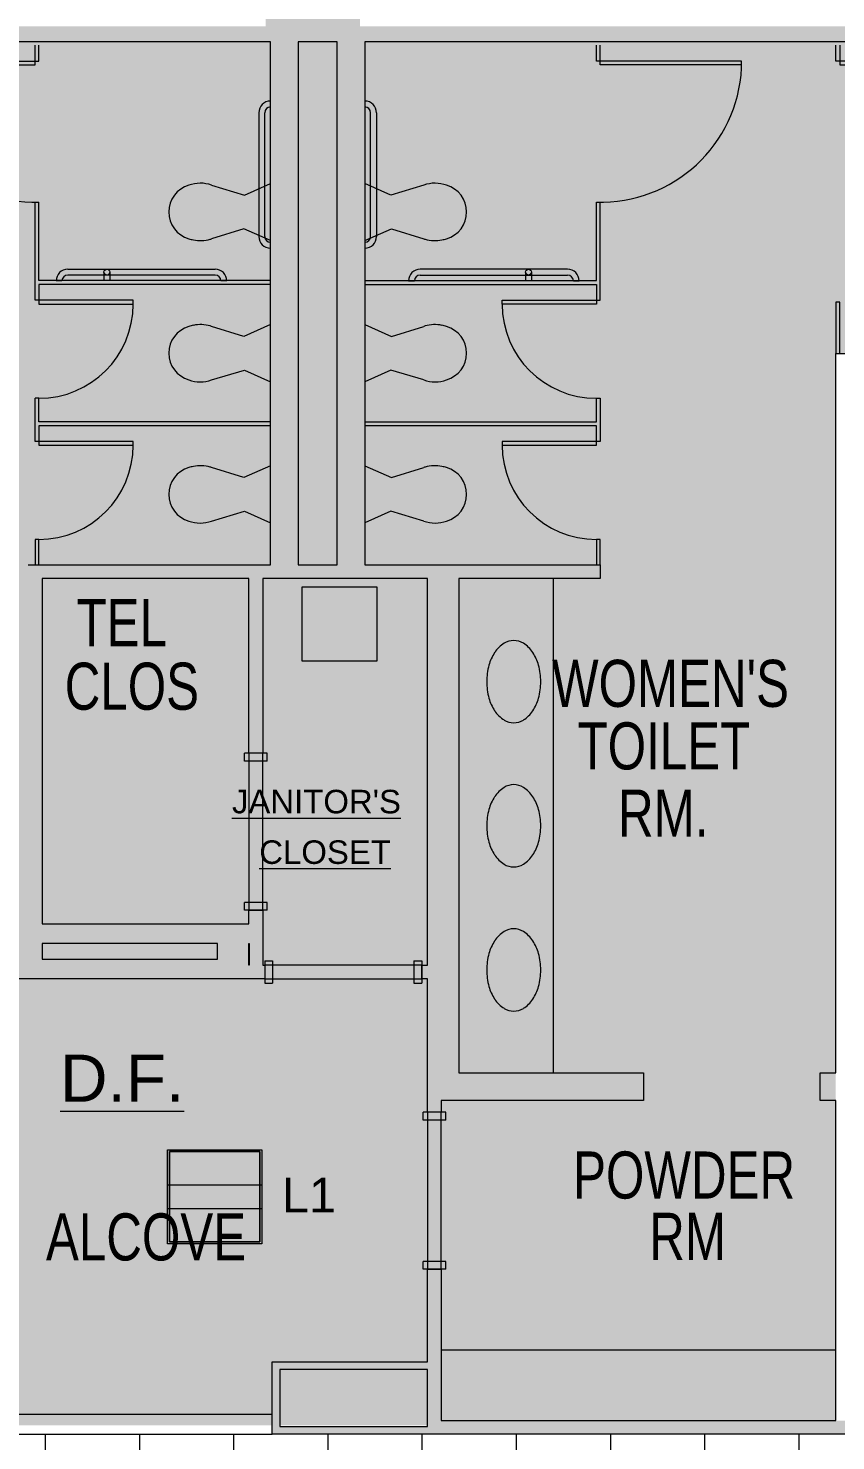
# Model space of a CAD drawing. Header units: inches. Extents: x -24 to 3083, y 122 to 13691.
# Drawn here: x 2046.6 to 2252.3, y 12639.7 to 12999.6 of the extents above; entities that cross this region are included whole.
import ezdxf

# ---------------------------------------------------------------- set-up
doc = ezdxf.new("R2010")
doc.units = ezdxf.units.IN
doc.header["$MEASUREMENT"] = 0
for name, color, linetype, lineweight in [('X2$0$A-CLNG', 13, 'Continuous', 13), ('X2$0$A-CLNG-PATT', 13, 'Continuous', 13), ('X2$0$A-DETL', 90, 'Continuous', 13), ('X2$0$A-DETL-GENF', 92, 'Continuous', 9), ('X2$0$A-DOOR', 31, 'Continuous', 13), ('X2$0$A-DOOR-FRAM', 31, 'Continuous', 20), ('X2$0$A-Plmb', 7, 'Continuous', 9), ('X2$0$A-WALL', 113, 'Continuous', 13), ('X2$0$A-WALL-PATT', 111, 'Continuous', 13), ('X2$0$E-LITE-EQPM', 33, 'Continuous', 9), ('X2$0$E-LITE-EQPM-IDEN', 33, 'Continuous', 9), ('X2$0$I-WALL', 2, 'Continuous', 9), ('X2$0$Plaza America BA02$0$51', 7, 'Continuous', 9), ('X2$0$Plaza America_Tower 1_2nd Floor -REVIT_dwg', 8, 'Continuous', 9)]:
    doc.layers.add(name, color=color, linetype=linetype, lineweight=lineweight)
doc.styles.add('X2$0$Arial', font='arial.ttf', dxfattribs={"width": 0.75, "height": 12})
doc.styles.add('X2$0$Arial_1', font='arial.ttf', dxfattribs={"width": 1.000751, "height": 5.99525})
doc.styles.add('X2$0$Arial_2', font='arial.ttf', dxfattribs={"width": 1.000761, "height": 11.990375})
doc.styles.add('X2$0$Arial_3', font='arial.ttf', dxfattribs={"height": 8.851796})

# ---------------------------------------------------------------- blocks, each defined once
blk = doc.blocks.new('X2$0$Plaza America_Tower 1_2nd Floor -REVIT_dwg_Plaza America BA02$0$TOILET-5252974-FIRST FLOOR')
at = {"layer": 'X2$0$A-Plmb', "color": 253, "flags": 128}
for points in [[(27034.89, 12959.62), (27043.28, 12957.11), (27049.92, 12960.07)], [(27049.92, 12945.52), (27043.12, 12948.54), (27034.89, 12945.97)]]:
    blk.add_lwpolyline(points, dxfattribs=at)
at = {"layer": 'X2$0$A-Plmb', "color": 253}
for centre, major_axis, start_param, end_param in [((27032.03, 12951.65), (8.48, 0), 1.226022, 1.923817), ((27031.07, 12952.79), (7.09, 0), 1.852723, 3.141599), ((27031.07, 12952.79), (7.09, 0), 3.141579, 4.430459), ((27030.86, 12950.77), (5.1, 0), 4.359289, 4.59949), ((27032.12, 12954.42), (8.91, 0), 4.504826, 4.985665), ((27033.5, 12949.65), (3.94, 0), 4.977343, 5.075012)]:
    blk.add_ellipse(centre, major_axis=major_axis, ratio=0.99924, start_param=start_param, end_param=end_param, dxfattribs=at)
blk = doc.blocks.new('X2$0$Plaza America_Tower 1_2nd Floor -REVIT_dwg_Plaza America BA02$0$TOILET-5252976-FIRST FLOOR')
at = {"layer": 'X2$0$A-Plmb', "color": 253, "flags": 128}
for points in [[(27049.92, 12888.13), (27043.12, 12885.1), (27034.89, 12887.68)], [(27034.89, 12874.03), (27043.28, 12876.53), (27049.92, 12873.58)]]:
    blk.add_lwpolyline(points, dxfattribs=at)
at = {"layer": 'X2$0$A-Plmb', "color": 253}
for centre, major_axis, start_param, end_param in [((27032.12, 12879.22), (8.91, 0), 1.297521, 1.778359), ((27031.07, 12880.85), (7.09, 0), 1.852726, 3.141606), ((27030.86, 12882.87), (5.1, 0), 1.683696, 1.923896), ((27033.5, 12883.99), (3.94, 0), 1.208173, 1.305842), ((27031.07, 12880.85), (-7.09, 0), 6.283179, 7.572055), ((27032.03, 12882), (8.48, 0), 4.359369, 5.057163)]:
    blk.add_ellipse(centre, major_axis=major_axis, ratio=0.99924, start_param=start_param, end_param=end_param, dxfattribs=at)
blk = doc.blocks.new('X2$0$Plaza America_Tower 1_2nd Floor -REVIT_dwg_Plaza America BA02$0$TOILET-5252977-FIRST FLOOR')
at = {"layer": 'X2$0$A-Plmb', "color": 253, "flags": 128}
for points in [[(27049.92, 12924.1), (27043.12, 12921.07), (27034.89, 12923.65)], [(27034.89, 12910), (27043.28, 12912.5), (27049.92, 12909.55)]]:
    blk.add_lwpolyline(points, dxfattribs=at)
at = {"layer": 'X2$0$A-Plmb', "color": 253}
for centre, major_axis, start_param, end_param in [((27032.12, 12915.19), (8.91, 0), 1.297521, 1.778359), ((27031.07, 12916.82), (7.09, 0), 1.852726, 3.141606), ((27030.86, 12918.85), (5.1, 0), 1.683696, 1.923896), ((27033.5, 12919.97), (3.94, 0), 1.208173, 1.305842), ((27031.07, 12916.82), (-7.09, 0), 6.283179, 7.572055), ((27032.03, 12917.97), (8.48, 0), 4.359369, 5.057163)]:
    blk.add_ellipse(centre, major_axis=major_axis, ratio=0.99924, start_param=start_param, end_param=end_param, dxfattribs=at)
blk = doc.blocks.new('X2$0$Plaza America_Tower 1_2nd Floor -REVIT_dwg_Plaza America BA02$0$TOILET-5252978-FIRST FLOOR')
at = {"layer": 'X2$0$A-Plmb', "color": 253, "flags": 128}
for points in [[(27088.95, 12959.62), (27080.56, 12957.11), (27073.92, 12960.07)], [(27073.92, 12945.52), (27080.72, 12948.54), (27088.95, 12945.97)]]:
    blk.add_lwpolyline(points, dxfattribs=at)
at = {"layer": 'X2$0$A-Plmb', "color": 253}
for centre, major_axis, start_param, end_param in [((27091.81, 12951.65), (8.48, 0), 1.217776, 1.91557), ((27092.77, 12952.79), (-7.09, 0), 3.141586, 4.430463), ((27092.77, 12952.79), (7.09, 0), 4.994319, 6.283199), ((27090.35, 12949.65), (3.94, 0), 4.349766, 4.447435), ((27091.72, 12954.42), (8.91, 0), 4.439113, 4.919952), ((27092.98, 12950.77), (5.1, 0), 4.825288, 5.065489)]:
    blk.add_ellipse(centre, major_axis=major_axis, ratio=0.99924, start_param=start_param, end_param=end_param, dxfattribs=at)
blk = doc.blocks.new('X2$0$Plaza America_Tower 1_2nd Floor -REVIT_dwg_Plaza America BA02$0$TOILET-5252980-FIRST FLOOR')
at = {"layer": 'X2$0$A-Plmb', "color": 253, "flags": 128}
for points in [[(27073.92, 12888.13), (27080.72, 12885.1), (27088.95, 12887.68)], [(27088.95, 12874.03), (27080.56, 12876.53), (27073.92, 12873.58)]]:
    blk.add_lwpolyline(points, dxfattribs=at)
at = {"layer": 'X2$0$A-Plmb', "color": 253}
for centre, major_axis, start_param, end_param in [((27091.72, 12879.22), (8.91, 0), 1.363234, 1.844072), ((27090.35, 12883.99), (3.94, 0), 1.83575, 1.933419), ((27092.98, 12882.87), (5.1, 0), 1.217696, 1.457897), ((27092.77, 12880.85), (7.09, 0), 6.283172, 7.572052), ((27092.77, 12880.85), (7.09, 0), 4.994315, 6.283192), ((27091.81, 12882), (8.48, 0), 4.367615, 5.065409)]:
    blk.add_ellipse(centre, major_axis=major_axis, ratio=0.99924, start_param=start_param, end_param=end_param, dxfattribs=at)
blk = doc.blocks.new('X2$0$Plaza America_Tower 1_2nd Floor -REVIT_dwg_Plaza America BA02$0$TOILET-5252981-FIRST FLOOR')
at = {"layer": 'X2$0$A-Plmb', "color": 253, "flags": 128}
for points in [[(27073.92, 12924.1), (27080.72, 12921.07), (27088.95, 12923.65)], [(27088.95, 12910), (27080.56, 12912.5), (27073.92, 12909.55)]]:
    blk.add_lwpolyline(points, dxfattribs=at)
at = {"layer": 'X2$0$A-Plmb', "color": 253}
for centre, major_axis, start_param, end_param in [((27091.72, 12915.19), (8.91, 0), 1.363234, 1.844072), ((27090.35, 12919.97), (3.94, 0), 1.83575, 1.933419), ((27092.98, 12918.85), (5.1, 0), 1.217696, 1.457897), ((27092.77, 12916.82), (7.09, 0), 6.283172, 7.572052), ((27092.77, 12916.82), (7.09, 0), 4.994315, 6.283192), ((27091.81, 12917.97), (8.48, 0), 4.367615, 5.065409)]:
    blk.add_ellipse(centre, major_axis=major_axis, ratio=0.99924, start_param=start_param, end_param=end_param, dxfattribs=at)
blk = doc.blocks.new('X2$0$Plaza America_Tower 1_2nd Floor -REVIT_dwg-5250115-FIRST FLOOR')
at = {"layer": 'X2$0$A-Plmb', "color": 253}
for p, q in [((27046.92, 12978.06), (27046.92, 12946.56)), ((27048.42, 12946.56), (27048.42, 12978.06)), ((27075.42, 12946.56), (27075.42, 12978.06)), ((27076.92, 12978.06), (27076.92, 12946.56)), ((26996.78, 12935.22), (26995.28, 12935.22)), ((26998.28, 12938.22), (27035.78, 12938.22)), ((27035.78, 12936.72), (26998.28, 12936.72)), ((27007.46, 12937.47), (27007.46, 12935.31)), ((27008.96, 12937.47), (27008.96, 12935.31)), ((27038.78, 12935.22), (27037.28, 12935.22)), ((27085.06, 12935.22), (27086.56, 12935.22)), ((27125.56, 12938.22), (27088.06, 12938.22)), ((27088.06, 12936.72), (27125.56, 12936.72)), ((27114.88, 12937.47), (27114.88, 12935.31)), ((27116.38, 12937.47), (27116.38, 12935.31)), ((27127.06, 12935.22), (27128.56, 12935.22)), ((27121.92, 12859.37), (27121.92, 12733.41)), ((27093.42, 12662.84), (27193.92, 12662.84))]:
    blk.add_line(p, q, dxfattribs=at)
at = {"layer": 'X2$0$A-Plmb', "color": 253, "flags": 128}
for points in [[(26953.93, 12990.26), (26989.92, 12990.26), (26989.92, 12995.26)], [(26953.93, 12989.52), (26953.93, 12991.26), (26990.92, 12991.26), (26990.92, 12995.26)], [(27169.92, 12989.52), (27169.92, 12991.26), (27132.92, 12991.26), (27132.92, 12995.26)], [(27169.92, 12990.26), (27133.92, 12990.26), (27133.92, 12995.26)], [(27194.92, 12995.26), (27194.92, 12990.26), (27218.91, 12990.26), (27218.91, 12991.26), (27193.92, 12991.26), (27193.92, 12995.26)], [(27049.92, 12934.31), (26990.92, 12934.31), (26990.92, 12929.31), (27014.92, 12929.31), (27014.92, 12930.31), (26989.92, 12930.31), (26989.92, 12955.25)], [(27049.92, 12935.31), (26990.92, 12935.31), (26990.92, 12955.26)], [(27073.92, 12935.31), (27132.92, 12935.31), (27132.92, 12955.26)], [(27073.92, 12934.31), (27132.92, 12934.31), (27132.92, 12929.31), (27108.92, 12929.31), (27108.92, 12930.31), (27133.92, 12930.31), (27133.92, 12955.25)], [(27194.92, 12916.76), (27194.92, 12929.81), (27193.92, 12929.81), (27193.92, 12916.76)], [(27049.92, 12898.34), (26990.92, 12898.34), (26990.92, 12893.34), (27014.92, 12893.34), (27014.92, 12894.34), (26989.92, 12894.34), (26989.92, 12905.33)], [(27049.92, 12899.34), (26990.92, 12899.34), (26990.92, 12905.33), (26989.92, 12905.33)], [(27073.92, 12899.34), (27132.92, 12899.34), (27132.92, 12905.33), (27133.92, 12905.33)], [(27133.92, 12905.33), (27133.92, 12894.34), (27108.92, 12894.34), (27108.92, 12893.34), (27132.92, 12893.34), (27132.92, 12898.34), (27073.92, 12898.34)], [(26990.92, 12862.87), (26990.92, 12869.36), (26989.92, 12869.36), (26989.92, 12862.87)], [(27133.92, 12862.87), (27133.92, 12869.36), (27132.92, 12869.36), (27132.92, 12862.87)]]:
    blk.add_lwpolyline(points, dxfattribs=at)
blk.add_lwpolyline([(27058.01, 12857.32), (27077.01, 12857.32), (27077.01, 12838.34), (27058.01, 12838.34)], close=True, dxfattribs=at)
at = {"layer": 'X2$0$A-Plmb', "color": 253}
for centre in [(27008.21, 12937.47), (27115.63, 12937.47)]:
    blk.add_circle(centre, 0.75, dxfattribs=at)
for centre, radius, start, end in [((27049.92, 12978.06), 3, 90, 180), ((27049.92, 12978.06), 1.5, 90, 180), ((27073.92, 12978.06), 3, 0, 90), ((27073.92, 12978.06), 1.5, 360, 90), ((27049.92, 12946.56), 3, 180, 270), ((27049.92, 12946.56), 1.5, 180, 270), ((27073.92, 12946.56), 3, 270, 360), ((27073.92, 12946.56), 1.5, 270, 0), ((26998.28, 12935.22), 3, 90, 180), ((26998.28, 12935.22), 1.5, 90, 180), ((27035.78, 12935.22), 3, 0, 90), ((27035.78, 12935.22), 1.5, 360, 90), ((27088.06, 12935.22), 3, 90, 180), ((27088.06, 12935.22), 1.5, 90, 180), ((27125.56, 12935.22), 3, 0, 90), ((27125.56, 12935.22), 1.5, 360, 90)]:
    blk.add_arc(centre, radius, start, end, dxfattribs=at)
for centre, major_axis, start_param, end_param in [((26989.92, 12991.26), (36.04, 0), 3.190166, 4.740138), ((27133.92, 12991.26), (36.04, 0), 4.68464, 6.234612), ((26990.92, 12929.31), (24, 0), 4.712389, 6.283185), ((27132.92, 12929.31), (24, 0), 3.141593, 4.712389), ((26990.92, 12893.34), (24, 0), 4.712389, 6.283185), ((27132.92, 12893.34), (24, 0), 3.141593, 4.712389), ((27113.66, 12836.19), (7.94, 0), 2.134571, 2.56159), ((27111.87, 12839), (4.61, 0), 1.570796, 2.134571), ((27111.87, 12839), (4.61, 0), 1.007022, 1.570796), ((27110.09, 12836.19), (7.94, 0), 0.580003, 1.007022), ((27116.48, 12834.34), (11.32, 0), 2.56159, 2.876594), ((27107.26, 12834.34), (11.32, 0), 0.264999, 0.580003), ((27120.96, 12833.12), (15.96, 0), 2.876594, 3.141593), ((27102.79, 12833.12), (15.96, 0), 0, 0.264999), ((27120.96, 12833.12), (15.96, 0), 3.141593, 3.406592), ((27102.79, 12833.12), (15.96, 0), 6.018186, 6.283185), ((27116.48, 12831.91), (11.32, 0), 3.406592, 3.721596), ((27107.26, 12831.91), (11.32, 0), 5.703182, 6.018186), ((27113.66, 12830.06), (7.94, 0), 3.721596, 4.148614), ((27110.09, 12830.06), (7.94, 0), 5.276164, 5.703182), ((27111.87, 12827.24), (4.61, 0), 4.148614, 4.712389), ((27111.87, 12827.24), (4.61, 0), 4.712389, 5.276164), ((27113.66, 12799.45), (7.94, 0), 2.134571, 2.56159), ((27111.87, 12802.27), (4.61, 0), 1.570796, 2.134571), ((27111.87, 12802.27), (4.61, 0), 1.007022, 1.570796), ((27110.09, 12799.45), (7.94, 0), 0.580003, 1.007022), ((27116.48, 12797.6), (11.32, 0), 2.56159, 2.876594), ((27107.26, 12797.6), (11.32, 0), 0.264999, 0.580003), ((27120.96, 12796.39), (15.96, 0), 2.876594, 3.141593), ((27102.79, 12796.39), (15.96, 0), 0, 0.264999), ((27120.96, 12796.39), (15.96, 0), 3.141593, 3.406592), ((27102.79, 12796.39), (15.96, 0), 6.018186, 6.283185), ((27116.48, 12795.17), (11.32, 0), 3.406592, 3.721596), ((27107.26, 12795.17), (11.32, 0), 5.703182, 6.018186), ((27113.66, 12793.32), (7.94, 0), 3.721596, 4.148614), ((27110.09, 12793.32), (7.94, 0), 5.276164, 5.703182), ((27111.87, 12790.51), (4.61, 0), 4.148614, 4.712389), ((27111.87, 12790.51), (4.61, 0), 4.712389, 5.276164), ((27113.66, 12762.72), (7.94, 0), 2.134571, 2.56159), ((27111.87, 12765.54), (4.61, 0), 1.570796, 2.134571), ((27111.87, 12765.54), (4.61, 0), 1.007022, 1.570796), ((27110.09, 12762.72), (7.94, 0), 0.580003, 1.007022), ((27116.48, 12760.87), (11.32, 0), 2.56159, 2.876594), ((27107.26, 12760.87), (11.32, 0), 0.264999, 0.580003), ((27120.96, 12759.65), (15.96, 0), 2.876594, 3.141593), ((27102.79, 12759.65), (15.96, 0), 0, 0.264999), ((27120.96, 12759.65), (15.96, 0), 3.141593, 3.406592), ((27102.79, 12759.65), (15.96, 0), 6.018186, 6.283185), ((27116.48, 12758.44), (11.32, 0), 3.406592, 3.721596), ((27107.26, 12758.44), (11.32, 0), 5.703182, 6.018186), ((27113.66, 12756.59), (7.94, 0), 3.721596, 4.148614), ((27110.09, 12756.59), (7.94, 0), 5.276164, 5.703182), ((27111.87, 12753.77), (4.61, 0), 4.148614, 4.712389), ((27111.87, 12753.77), (4.61, 0), 4.712389, 5.276164)]:
    blk.add_ellipse(centre, major_axis=major_axis, ratio=0.99924, start_param=start_param, end_param=end_param, dxfattribs=at)
for name in ['X2$0$Plaza America_Tower 1_2nd Floor -REVIT_dwg_Plaza America BA02$0$TOILET-5252974-FIRST FLOOR', 'X2$0$Plaza America_Tower 1_2nd Floor -REVIT_dwg_Plaza America BA02$0$TOILET-5252978-FIRST FLOOR', 'X2$0$Plaza America_Tower 1_2nd Floor -REVIT_dwg_Plaza America BA02$0$TOILET-5252977-FIRST FLOOR', 'X2$0$Plaza America_Tower 1_2nd Floor -REVIT_dwg_Plaza America BA02$0$TOILET-5252981-FIRST FLOOR', 'X2$0$Plaza America_Tower 1_2nd Floor -REVIT_dwg_Plaza America BA02$0$TOILET-5252976-FIRST FLOOR', 'X2$0$Plaza America_Tower 1_2nd Floor -REVIT_dwg_Plaza America BA02$0$TOILET-5252980-FIRST FLOOR']:
    blk.add_blockref(name, (0, 0))
at = {"layer": 'X2$0$Plaza America BA02$0$51', "attachment_point": 1, "line_spacing_factor": 0.938532}
for s, insert, char_height, width, style in [('TEL', (27000.49, 12854.16), 12, 27.2308, 'X2$0$Arial'), ('CLOS', (26997.47, 12837.96), 12, 40.4069, 'X2$0$Arial'), ("WOMEN'S", (27121.63, 12838.69), 12, 71.2977, 'X2$0$Arial'), ('TOILET', (27128.13, 12822.75), 12, 51.9727, 'X2$0$Arial'), ("\\LJANITOR'S", (27040.09, 12805.56), 5.9953, 51.1289, 'X2$0$Arial_1'), ('RM.', (27138.45, 12805.61), 12, 27.0844, 'X2$0$Arial'), ('\\LCLOSET', (27047.04, 12792.68), 5.995, 39.8644, 'X2$0$Arial_1'), ('\\LD.F.', (26996.28, 12738.08), 11.99, 37.5954, 'X2$0$Arial_2'), ('POWDER', (27126.99, 12713.41), 12, 66.9057, 'X2$0$Arial'), ('ALCOVE', (26992.69, 12697.64), 12, 60.3176, 'X2$0$Arial'), ('RM', (27146.39, 12697.8), 12, 22.9851, 'X2$0$Arial')]:
    blk.add_mtext(s, dxfattribs=dict(at, insert=insert, char_height=char_height, width=width, style=style))
blk = doc.blocks.new('X2$0$Single Flush - OTJ_SOLIDFLUSH_ALUM-4757488-FIRST FLOOR')
at = {"layer": 'X2$0$A-DOOR-FRAM', "color": 8}
for p, q in [((-20, -2.875), (-20, 2.875)), ((-20, 2.875), (-18, 2.875)), ((-18, -2.875), (-18, 2.875)), ((18.000004, -2.875), (18.000004, 2.875)), ((18.000004, 2.875), (20.000004, 2.875)), ((20.000004, -2.875), (20.000004, 2.875)), ((-20, -2.875), (-18, -2.875)), ((18.000004, -2.875), (20.000004, -2.875))]:
    blk.add_line(p, q, dxfattribs=at)
blk = doc.blocks.new('X2$0$Single Flush - OTJ_SOLIDFLUSH_ALUM-4758954-FIRST FLOOR')
at = {"layer": 'X2$0$A-DOOR-FRAM', "color": 8}
for p, q in [((-20, 2.875), (-20, -2.875)), ((-20, 2.875), (-18, 2.875)), ((-18, 2.875), (-18, -2.875)), ((18.000004, 2.875), (18.000004, -2.875)), ((18.000004, 2.875), (20.000004, 2.875)), ((20.000004, 2.875), (20.000004, -2.875)), ((-20, -2.875), (-18, -2.875)), ((18.000004, -2.875), (20.000004, -2.875))]:
    blk.add_line(p, q, dxfattribs=at)
blk = doc.blocks.new('X2$0$L-Ceiling Light - Linear Box - 2_x2_-4960925-FIRST FLOOR')
at = {"layer": 'X2$0$E-LITE-EQPM'}
for p, q in [((-12, -12), (-12, 12)), ((-12, 12), (12, 12)), ((-12, -12), (-12, 12)), ((-12, 12), (12, 12)), ((-11.5, -11.5), (-11.5, 11.5)), ((-11.5, 11.5), (11.5, 11.5)), ((11.5, 11.5), (-11.5, 11.5)), ((-11.5, 11.5), (-11.5, -11.5)), ((11.5, 11.5), (11.5, -11.5)), ((11.5, -11.5), (11.5, 11.5)), ((12, 12), (12, -12)), ((12, 12), (12, -12)), ((-12, 3), (12, 3)), ((-12, -3), (12, -3)), ((12, -12), (-12, -12)), ((12, -12), (-12, -12)), ((11.5, -11.5), (-11.5, -11.5)), ((-11.5, -11.5), (11.5, -11.5))]:
    blk.add_line(p, q, dxfattribs=at)
blk = doc.blocks.new('X2')
at = {"layer": 'X2$0$A-CLNG-PATT'}
h = blk.add_hatch(dxfattribs=at)
h.set_pattern_fill('FP2_76', color=256, style=0, pattern_type=2)
h.set_pattern_definition([(90, (27154.966, 12956.726), (24, -1e-15), []), (0, (27154.966, 12956.726), (0, -24), [])])
h.paths.add_polyline_path([(27306.16, 12548.67), (27384.86, 12548.67), (27384.86, 12580.98), (27510.37, 12580.98), (27510.37, 13324.8), (27510.24, 13324.8), (27510.24, 13356.11), (26778.81, 13356.11), (26778.81, 13300.99), (27447.32, 13300.99), (27447.32, 12641.36), (26764.63, 12641.36), (26773.57, 12580.98), (27300.86, 12580.98), (27300.86, 12548.67)], flags=0)
at = {"layer": 'X2$0$A-DETL-GENF'}
h = blk.add_hatch(color=9, dxfattribs=at)
h.paths.add_polyline_path([(27246.6, 12643.67), (27286.6, 12643.67), (27286.6, 12644.86), (27288.29, 12644.86), (27288.29, 12862.26), (27198.54, 12862.26), (27198.54, 12644.86), (27246.6, 12644.86)], flags=0)
h.paths.add_polyline_path([(26980.32, 12643.67), (27050.32, 12643.67), (27050.32, 12659.84), (27089.92, 12659.84), (27089.92, 12683.41), (27093.42, 12683.41), (27093.42, 12644.86), (27193.92, 12644.86), (27193.92, 12726.41), (27189.92, 12726.41), (27189.92, 12733.41), (27193.92, 12733.41), (27193.92, 12916.76), (27253.72, 12916.76), (27253.72, 12996.11), (27073.92, 12996.11), (27073.92, 12862.87), (27133.92, 12862.87), (27133.92, 12859.37), (27097.92, 12859.37), (27097.92, 12733.41), (27144.92, 12733.41), (27144.92, 12726.41), (27093.42, 12726.41), (27093.42, 12723.41), (27089.92, 12723.41), (27089.92, 12757.39), (27088.42, 12757.39), (27088.42, 12760.89), (27089.92, 12760.89), (27089.92, 12859.37), (27047.92, 12859.37), (27047.92, 12814.88), (27044.42, 12814.88), (27044.42, 12859.37), (26991.69, 12859.37), (26991.69, 12771.38), (27044.42, 12771.38), (27044.42, 12774.88), (27047.92, 12774.88), (27047.92, 12760.89), (27048.42, 12760.89), (27048.42, 12757.39), (26980.32, 12757.36), (26980.32, 12734.57), (26976.82, 12734.57), (26976.82, 12757.36), (26976.19, 12757.39), (26976.19, 12784.36), (26971.67, 12784.36), (26971.67, 12788.36), (26988.19, 12788.36), (26988.19, 12862.87), (27049.92, 12862.87), (27049.92, 12996.11), (26900.43, 12996.11), (26900.43, 12815.84), (26895.43, 12815.84), (26895.43, 12788.36), (26931.67, 12788.36), (26931.67, 12784.36), (26895.43, 12784.36), (26895.43, 12765.13), (26883.43, 12765.13), (26883.43, 12692.32), (26976.82, 12692.32), (26976.82, 12694.57), (26980.32, 12694.57), (26980.32, 12645.98)], flags=0)
h.paths.add_polyline_path([(27052.32, 12643.67), (27089.92, 12643.67), (27089.92, 12657.84), (27052.32, 12657.84), (27052.32, 12644.86)], flags=0)
h.paths.add_polyline_path([(27293.29, 12644.86), (27295.95, 12644.86), (27295.95, 12862.26), (27292.91, 12862.26), (27292.91, 12644.86)], flags=0)
h.paths.add_polyline_path([(27300.58, 12644.86), (27306.55, 12644.86), (27306.55, 12862.26), (27300.58, 12862.26), (27300.58, 12676.51)], flags=0)
h.paths.add_polyline_path([(26810.83, 12645.98), (26879.93, 12645.98), (26879.93, 12765.13), (26780.35, 12765.13), (26780.35, 12732.42), (26775.35, 12732.42), (26775.35, 12690.92), (26780.35, 12690.92), (26780.35, 12645.98), (26794.69, 12645.98)], flags=0)
h.paths.add_polyline_path([(26883.43, 12645.98), (26976.82, 12645.98), (26976.82, 12656.84), (26883.43, 12656.84), (26883.43, 12646.14)], flags=0)
h.paths.add_polyline_path([(26976.82, 12660.34), (26976.82, 12688.82), (26883.43, 12688.82), (26883.43, 12660.34), (26945.65, 12660.34)], flags=0)
h.paths.add_polyline_path([(27036.44, 12762.39), (27036.44, 12766.38), (26991.69, 12766.38), (26991.69, 12762.39), (27032.56, 12762.39)], flags=0)
h.paths.add_polyline_path([(26098.47, 12767.11), (26110.71, 12767.11), (26110.71, 12996.11), (26095.35, 12996.11), (26095.35, 12767.11)], flags=0)
h.paths.add_polyline_path([(26201.96, 12767.11), (26205.33, 12767.11), (26205.33, 12996.11), (26159.42, 12996.11), (26159.42, 12999.11), (26119.42, 12999.11), (26119.42, 12996.11), (26115.33, 12996.11), (26115.35, 12767.11), (26201.66, 12767.11)], flags=0)
h.paths.add_polyline_path([(26337.27, 12767.11), (26439.82, 12767.11), (26439.82, 12789.09), (26502.07, 12789.09), (26502.07, 12843.66), (26462.69, 12843.66), (26462.69, 12913.61), (26502.07, 12913.61), (26502.07, 12971.12), (26439.32, 12971.12), (26439.32, 12990.11), (26374.31, 12990.11), (26374.31, 12915.83), (26312.85, 12915.83), (26312.85, 12767.11), (26336.02, 12767.11)], flags=0)
h.paths.add_polyline_path([(26243.33, 12767.11), (26308.85, 12767.11), (26308.85, 12813.56), (26233.14, 12813.56), (26233.14, 12767.11), (26241.58, 12767.11)], flags=0)
h.paths.add_polyline_path([(26461.8, 12767.11), (26502.07, 12767.11), (26502.07, 12785.09), (26443.82, 12785.09), (26443.82, 12767.11)], flags=0)
h.paths.add_polyline_path([(26229.64, 12767.11), (26229.64, 12813.56), (26209.96, 12813.56), (26209.96, 12767.11)], flags=0)
h.paths.add_polyline_path([(26780.35, 12775.13), (26881.43, 12775.13), (26881.43, 12878.23), (26780.35, 12878.23), (26780.35, 12849.04), (26775.35, 12849.04), (26775.35, 12807.54), (26780.35, 12807.54), (26780.35, 12794.48)], flags=0)
h.paths.add_polyline_path([(26612.74, 12776.11), (26613.35, 12776.11), (26613.35, 12808.86), (26619.35, 12808.86), (26619.35, 12850.36), (26613.35, 12850.36), (26613.35, 12878.07), (26523.82, 12878.07), (26523.82, 12776.11), (26612.11, 12776.11)], flags=0)
h.paths.add_polyline_path([(26520.32, 12776.11), (26520.32, 12990.11), (26512.07, 12990.11), (26512.07, 12776.11)], flags=0)
h.paths.add_polyline_path([(26211.74, 12817.56), (26308.85, 12817.56), (26308.85, 12937.11), (26312.85, 12937.11), (26312.85, 12921.83), (26368.31, 12921.83), (26368.31, 12990.11), (26349.82, 12990.11), (26349.82, 12980.62), (26312.85, 12980.62), (26312.85, 12977.11), (26308.85, 12977.11), (26308.85, 12996.11), (26291.85, 12996.11), (26291.85, 12999.11), (26251.85, 12999.11), (26251.85, 12996.11), (26209.96, 12996.11), (26209.96, 12817.56)], flags=0)
h.paths.add_polyline_path([(26502.07, 12847.66), (26502.07, 12909.61), (26466.69, 12909.61), (26466.69, 12847.66), (26494.37, 12847.66)], flags=0)
h.paths.add_polyline_path([(27066.92, 12862.87), (27066.92, 12996.11), (27056.92, 12996.11), (27056.92, 12862.87)], flags=0)
h.paths.add_polyline_path([(27198.54, 12866.89), (27270.72, 12866.89), (27270.72, 12996.11), (27261.72, 12996.11), (27261.72, 12912.76), (27198.54, 12912.76), (27198.54, 12885.78)], flags=0)
h.paths.add_polyline_path([(26523.82, 12882.07), (26613.35, 12882.07), (26613.35, 12911.36), (26619.35, 12911.36), (26619.35, 12952.86), (26613.35, 12952.86), (26613.35, 12984.11), (26615.35, 12984.11), (26615.35, 12990.11), (26523.82, 12990.11), (26523.82, 12909.73)], flags=0)
h.paths.add_polyline_path([(26781.82, 12882.23), (26881.43, 12882.23), (26881.43, 12986.11), (26780.35, 12986.11), (26780.35, 12957.77), (26775.35, 12957.77), (26775.35, 12916.27), (26780.35, 12916.27), (26780.35, 12882.23)], flags=0)
h.paths.add_polyline_path([(26443.32, 12975.12), (26502.07, 12975.12), (26502.07, 12990.11), (26443.32, 12990.11)], flags=0)
h.paths.add_polyline_path([(26312.85, 12985.62), (26334.32, 12985.62), (26334.32, 12988.61), (26312.85, 12988.61)], flags=0)
h.paths.add_polyline_path([(26334.32, 12993.61), (26334.32, 12999.11), (26312.85, 12999.11), (26312.85, 12993.61), (26317.02, 12993.61)], flags=0)
at = {"layer": 'X2$0$A-WALL-PATT', "lineweight": 9}
for points in [[(26900.43, 12996.11), (27048.68, 12996.11), (27048.68, 13000.11), (26900.43, 13000.11)], [(27056.92, 12996.11), (27072.72, 12996.11), (27072.72, 13002.11), (27048.68, 13002.11), (27048.68, 12996.11), (27049.92, 12996.11)], [(27073.92, 12996.11), (27289.99, 12996.11), (27289.99, 13000.11), (27072.72, 13000.11), (27072.72, 12996.11)], [(27049.92, 12862.87), (27056.92, 12862.87), (27056.92, 12996.11), (27049.92, 12996.11), (27049.92, 12912.46)], [(27073.92, 12862.87), (27073.92, 12996.11), (27066.92, 12996.11), (27066.92, 12862.87)], [(26988.19, 12788.36), (26991.69, 12788.36), (26991.69, 12862.87), (26988.19, 12862.87), (26988.19, 12794.48)], [(27066.92, 12859.37), (27133.92, 12859.37), (27133.92, 12862.87), (26991.69, 12862.87), (26991.69, 12859.37), (27056.92, 12859.37)], [(27097.92, 12726.41), (27097.92, 12859.37), (27089.92, 12859.37), (27089.92, 12726.41), (27093.42, 12726.41)], [(26976.82, 12757.36), (26991.69, 12757.39), (26991.69, 12784.36), (26976.19, 12784.36), (26976.19, 12757.36)], [(27032.56, 12766.38), (27044.42, 12766.38), (27044.42, 12771.38), (26991.69, 12771.38), (26991.69, 12766.38)], [(27044.42, 12757.39), (27044.44, 12757.39), (27044.42, 12766.38), (27036.44, 12766.38), (27036.44, 12757.39)], [(27036.44, 12757.39), (27036.44, 12762.39), (26991.69, 12762.39), (26991.69, 12757.39), (27032.56, 12757.39)], [(27097.92, 12726.41), (27144.92, 12726.41), (27144.92, 12733.41), (27097.92, 12733.41)], [(27193.92, 12726.41), (27193.92, 12733.41), (27189.92, 12733.41), (27189.92, 12726.41)], [(27050.32, 12657.84), (27089.92, 12657.84), (27089.92, 12659.84), (27050.32, 12659.84)], [(27052.32, 12641.36), (27052.32, 12657.84), (27050.32, 12657.84), (27050.32, 12641.36)], [(27089.92, 12641.36), (27089.92, 12643.36), (27052.32, 12643.36), (27052.32, 12641.36)]]:
    blk.add_hatch(color=7, dxfattribs=at).paths.add_polyline_path(points, flags=0)
h = blk.add_hatch(color=7, dxfattribs=at)
h.paths.add_polyline_path([(27044.44, 12760.89), (27047.92, 12760.89), (27047.92, 12774.88), (27044.42, 12774.88), (27044.43, 12762.39)], flags=0)
h.paths.add_polyline_path([(27044.42, 12814.88), (27047.92, 12814.88), (27047.92, 12859.37), (27044.42, 12859.37)], flags=0)
h = blk.add_hatch(color=7, dxfattribs=at)
h.paths.add_polyline_path([(26991.69, 12784.36), (26991.69, 12784.36), (26991.69, 12788.36), (26971.67, 12788.36), (26971.67, 12784.36), (26988.19, 12784.36)], flags=0)
h.paths.add_polyline_path([(26895.43, 12784.36), (26931.67, 12784.36), (26931.67, 12788.36), (26895.43, 12788.36)], flags=0)
h = blk.add_hatch(color=7, dxfattribs=at)
h.paths.add_polyline_path([(27047.92, 12757.39), (27048.42, 12757.39), (27048.42, 12760.89), (27044.44, 12760.89), (27044.45, 12757.39)], flags=0)
h.paths.add_polyline_path([(27089.92, 12757.39), (27089.92, 12760.89), (27088.42, 12760.89), (27088.42, 12757.39), (27089.64, 12757.39)], flags=0)
h = blk.add_hatch(color=7, dxfattribs=at)
h.paths.add_polyline_path([(27093.42, 12644.86), (27093.42, 12683.41), (27089.92, 12683.41), (27089.92, 12644.86)], flags=0)
h.paths.add_polyline_path([(27089.92, 12723.41), (27093.42, 12723.41), (27093.42, 12726.41), (27089.92, 12726.41)], flags=0)
h = blk.add_hatch(color=7, dxfattribs=at)
h.paths.add_polyline_path([(27300.58, 12641.36), (27306.55, 12641.36), (27306.55, 12644.86), (27286.6, 12644.86), (27286.6, 12641.36), (27295.95, 12641.36)], flags=0)
h.paths.add_polyline_path([(27089.92, 12641.36), (27246.6, 12641.36), (27246.6, 12644.86), (27089.92, 12644.86), (27089.92, 12643.36)], flags=0)
at = {"layer": 'X2$0$A-CLNG'}
for p, q in [((27050.32, 12646.36), (26980.32, 12646.36)), ((26980.32, 12641.36), (27050.32, 12641.36))]:
    blk.add_line(p, q, dxfattribs=at)
at = {"layer": 'X2$0$A-DETL', "lineweight": 9}
for p, q in [((27058.01, 12857.32), (27077.01, 12857.32)), ((27058.01, 12838.34), (27058.01, 12857.32)), ((27077.01, 12857.32), (27077.01, 12838.34)), ((27121.92, 12859.37), (27121.92, 12733.41)), ((27121.92, 12859.37), (27121.92, 12733.41)), ((27077.01, 12838.34), (27058.01, 12838.34)), ((27093.42, 12662.84), (27193.92, 12662.84)), ((27093.42, 12662.84), (27193.92, 12662.84))]:
    blk.add_line(p, q, dxfattribs=at)
at = {"layer": 'X2$0$A-WALL', "color": 8, "lineweight": 20}
for p, q in [((27049.92, 12996.11), (26900.43, 12996.11)), ((27049.92, 12862.87), (27049.92, 12996.11)), ((27056.92, 12996.11), (27056.92, 12862.87)), ((27066.92, 12996.11), (27056.92, 12996.11)), ((27066.92, 12862.87), (27066.92, 12996.11)), ((27073.92, 12996.11), (27073.92, 12862.87)), ((27253.72, 12996.11), (27073.92, 12996.11)), ((27193.92, 12733.41), (27193.92, 12916.76)), ((27193.92, 12916.76), (27253.72, 12916.76)), ((27089.92, 12760.89), (27089.92, 12859.37)), ((27097.92, 12859.37), (27097.92, 12733.41)), ((26991.69, 12788.36), (26991.69, 12771.38)), ((26991.69, 12766.38), (26991.69, 12762.39)), ((27036.44, 12762.39), (27036.44, 12766.38)), ((27044.42, 12766.38), (27044.44, 12766.38)), ((27044.44, 12766.38), (27044.44, 12760.89)), ((26991.69, 12757.36), (26980.32, 12757.36)), ((26991.69, 12757.39), (26991.69, 12757.36)), ((27044.44, 12757.39), (27036.44, 12757.39)), ((27089.92, 12726.41), (27089.92, 12757.39)), ((27097.92, 12733.41), (27144.92, 12733.41)), ((27144.92, 12733.41), (27144.92, 12726.41)), ((27189.92, 12726.41), (27189.92, 12733.41)), ((27189.92, 12733.41), (27193.92, 12733.41)), ((27144.92, 12726.41), (27093.42, 12726.41)), ((27193.92, 12726.41), (27189.92, 12726.41)), ((27193.92, 12644.86), (27193.92, 12726.41))]:
    blk.add_line(p, q, dxfattribs=at)
at = {"layer": 'X2$0$I-WALL', "color": 8, "lineweight": 20}
for p, q in [((26988.19, 12862.87), (27049.92, 12862.87)), ((27056.92, 12862.87), (27066.92, 12862.87)), ((27073.92, 12862.87), (27133.92, 12862.87)), ((27133.92, 12862.87), (27133.92, 12859.37)), ((26991.69, 12859.37), (26991.69, 12788.36)), ((27044.42, 12859.37), (26991.69, 12859.37)), ((27044.42, 12814.88), (27044.42, 12859.37)), ((27089.92, 12859.37), (27047.92, 12859.37)), ((27047.92, 12859.37), (27047.92, 12814.88)), ((27133.92, 12859.37), (27097.92, 12859.37)), ((27047.92, 12814.88), (27044.42, 12814.88)), ((27044.42, 12771.38), (27044.42, 12774.88)), ((27044.42, 12774.88), (27047.92, 12774.88)), ((27047.92, 12774.88), (27047.92, 12760.89)), ((26991.69, 12771.38), (27044.42, 12771.38)), ((27036.44, 12766.38), (26991.69, 12766.38)), ((27044.42, 12760.89), (27044.42, 12766.38)), ((26991.69, 12762.39), (27036.44, 12762.39)), ((27044.44, 12760.89), (27044.42, 12760.89)), ((27047.92, 12760.89), (27048.42, 12760.89)), ((27048.42, 12760.89), (27048.42, 12757.39)), ((27088.42, 12757.39), (27088.42, 12760.89)), ((27088.42, 12760.89), (27089.92, 12760.89)), ((27036.44, 12757.39), (26991.69, 12757.39)), ((27048.42, 12757.39), (27044.44, 12757.39)), ((27089.92, 12757.39), (27088.42, 12757.39)), ((27089.92, 12723.41), (27089.92, 12726.41)), ((27093.42, 12726.41), (27093.42, 12723.41)), ((27093.42, 12723.41), (27089.92, 12723.41)), ((27089.92, 12659.84), (27089.92, 12683.41)), ((27089.92, 12683.41), (27093.42, 12683.41)), ((27093.42, 12683.41), (27093.42, 12644.86)), ((27050.32, 12659.84), (27089.92, 12659.84)), ((27050.32, 12641.36), (27050.32, 12659.84)), ((27089.92, 12657.84), (27052.32, 12657.84)), ((27052.32, 12657.84), (27052.32, 12643.36)), ((27089.92, 12643.36), (27089.92, 12657.84)), ((27093.42, 12644.86), (27193.92, 12644.86)), ((27246.6, 12641.36), (27050.32, 12641.36)), ((27052.32, 12643.36), (27089.92, 12643.36))]:
    blk.add_line(p, q, dxfattribs=at)
at = {"layer": 'X2$0$I-WALL'}
for p, q in [((27044.42, 12814.88), (27044.42, 12774.88)), ((27047.92, 12774.88), (27047.92, 12814.88)), ((27088.42, 12760.89), (27048.42, 12760.89)), ((27048.42, 12757.39), (27088.42, 12757.39)), ((27089.92, 12723.41), (27089.92, 12683.41)), ((27093.42, 12683.41), (27093.42, 12723.41))]:
    blk.add_line(p, q, dxfattribs=at)
at = {"layer": 'X2$0$A-DOOR', "rotation": 90}
for p in [(27046.17, 12794.88), (27091.67, 12703.41)]:
    blk.add_blockref('X2$0$Single Flush - OTJ_SOLIDFLUSH_ALUM-4757488-FIRST FLOOR', p, dxfattribs=at)
at = {"layer": 'X2$0$A-DOOR'}
blk.add_blockref('X2$0$Single Flush - OTJ_SOLIDFLUSH_ALUM-4758954-FIRST FLOOR', (27068.42, 12759.14), dxfattribs=at)
at = {"layer": 'X2$0$E-LITE-EQPM'}
blk.add_blockref('X2$0$L-Ceiling Light - Linear Box - 2_x2_-4960925-FIRST FLOOR', (27035.67, 12701.87), dxfattribs=at)
at = {"layer": 'X2$0$Plaza America_Tower 1_2nd Floor -REVIT_dwg', "color": 253}
blk.add_blockref('X2$0$Plaza America_Tower 1_2nd Floor -REVIT_dwg-5250115-FIRST FLOOR', (0, 0), dxfattribs=at)
at = {"layer": 'X2$0$E-LITE-EQPM-IDEN', "insert": (27059.7, 12706.72), "char_height": 8.852, "width": 16.416, "attachment_point": 2, "line_spacing_factor": 0.938532, "style": 'X2$0$Arial_3'}
blk.add_mtext('L1', dxfattribs=at)

msp = doc.modelspace()

# ---------------------------------------------------------------- block references
at = {"color": 253, "lineweight": 5}
msp.add_blockref('X2', (-24941.6, 0), dxfattribs=at)

doc.saveas('drawing.dxf')
